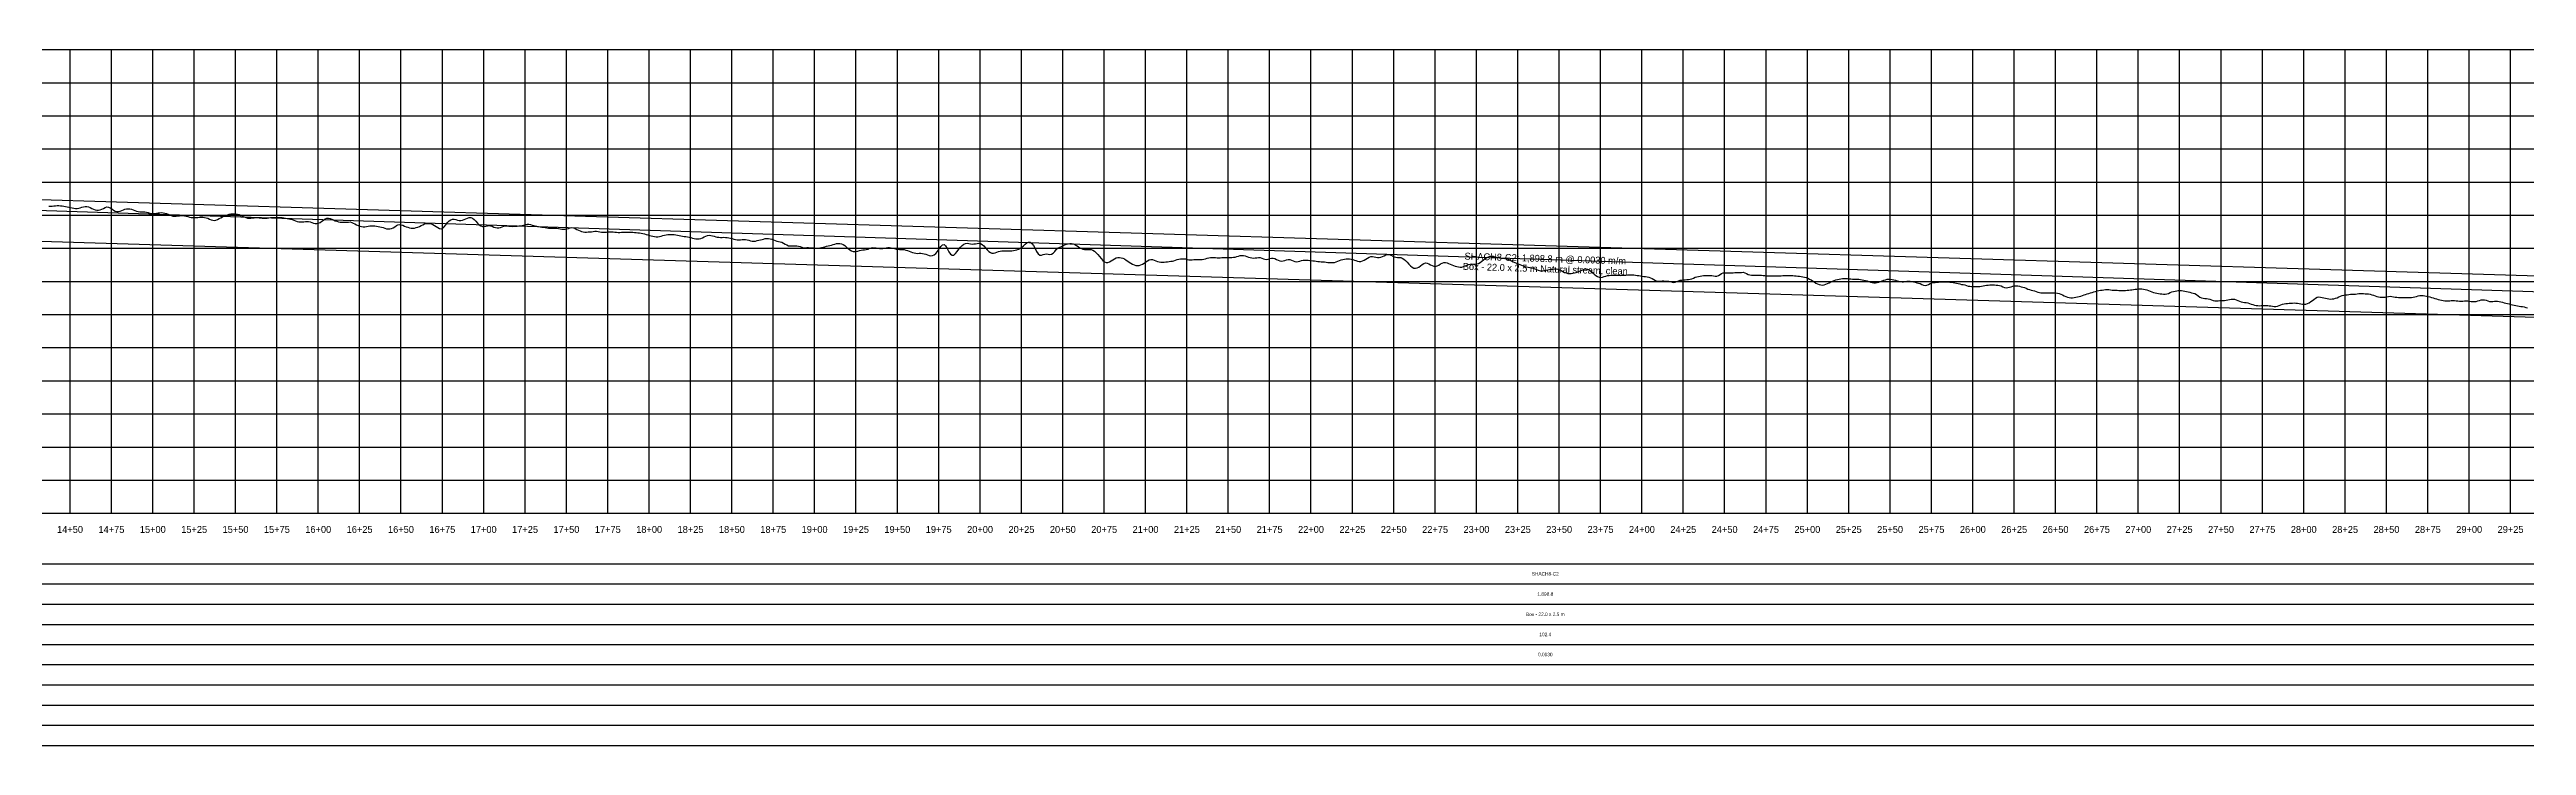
# Model space of a CAD drawing. Extents: x -64 to 5921, y -140 to 288.
# Drawn here: x 1438 to 2935, y -140 to 280 of the extents above; entities that cross this region are included whole.
import ezdxf
from ezdxf.enums import TextEntityAlignment as Align

# ---------------------------------------------------------------- set-up
doc = ezdxf.new("R2010")
doc.units = 0
for name, color, linetype in [('Annotation', 7, 'Continuous'), ('Annotation_Table', 254, 'Continuous'), ('Crown', 7, 'Continuous'), ('Grid', 254, 'Continuous'), ('Grid_Text', 7, 'Continuous'), ('Ground_Elevation', 3, 'Continuous'), ('Hydraulic_Grade', 5, 'Continuous'), ('Invert', 7, 'Continuous')]:
    doc.layers.add(name, color=color, linetype=linetype)

msp = doc.modelspace()

# ---------------------------------------------------------------- linework, layer by layer
at = {"layer": 'Annotation_Table', "color": 254}
for points in [[(-25, -30.5), (5899.9, -30.5)], [(-25, -42.7), (5899.9, -42.7)], [(-25, -54.9), (5899.9, -54.9)], [(-25, -67.1), (5899.9, -67.1)], [(-25, -79.2), (5899.9, -79.2)], [(-25, -91.4), (5899.9, -91.4)], [(-25, -103.6), (5899.9, -103.6)], [(-25, -115.8), (5899.9, -115.8)], [(-25, -128), (5899.9, -128)], [(-25, -140.2), (5899.9, -140.2)]]:
    msp.add_lwpolyline(points, dxfattribs=at)
at = {"layer": 'Crown', "color": 0}
msp.add_lwpolyline([(1392.2, 190.6), (3291, 132.7)], dxfattribs=at)
at = {"layer": 'Grid', "color": 254}
for points in [[(-25, 280), (5900, 280)], [(1450, 0), (1450, 280)], [(1475, 0), (1475, 280)], [(1500, 0), (1500, 280)], [(1525, 0), (1525, 280)], [(1550, 0), (1550, 280)], [(1575, 0), (1575, 280)], [(1600, 0), (1600, 280)], [(1625, 0), (1625, 280)], [(1650, 0), (1650, 280)], [(1675, 0), (1675, 280)], [(1700, 0), (1700, 280)], [(1725, 0), (1725, 280)], [(1750, 0), (1750, 280)], [(1775, 0), (1775, 280)], [(1800, 0), (1800, 280)], [(1825, 0), (1825, 280)], [(1850, 0), (1850, 280)], [(1875, 0), (1875, 280)], [(1900, 0), (1900, 280)], [(1925, 0), (1925, 280)], [(1950, 0), (1950, 280)], [(1975, 0), (1975, 280)], [(2000, 0), (2000, 280)], [(2025, 0), (2025, 280)], [(2050, 0), (2050, 280)], [(2075, 0), (2075, 280)], [(2100, 0), (2100, 280)], [(2125, 0), (2125, 280)], [(2150, 0), (2150, 280)], [(2175, 0), (2175, 280)], [(2200, 0), (2200, 280)], [(2225, 0), (2225, 280)], [(2250, 0), (2250, 280)], [(2275, 0), (2275, 280)], [(2300, 0), (2300, 280)], [(2325, 0), (2325, 280)], [(2350, 0), (2350, 280)], [(2375, 0), (2375, 280)], [(2400, 0), (2400, 280)], [(2425, 0), (2425, 280)], [(2450, 0), (2450, 280)], [(2475, 0), (2475, 280)], [(2500, 0), (2500, 280)], [(2525, 0), (2525, 280)], [(2550, 0), (2550, 280)], [(2575, 0), (2575, 280)], [(2600, 0), (2600, 280)], [(2625, 0), (2625, 280)], [(2650, 0), (2650, 280)], [(2675, 0), (2675, 280)], [(2700, 0), (2700, 280)], [(2725, 0), (2725, 280)], [(2750, 0), (2750, 280)], [(2775, 0), (2775, 280)], [(2800, 0), (2800, 280)], [(2825, 0), (2825, 280)], [(2850, 0), (2850, 280)], [(2875, 0), (2875, 280)], [(2900, 0), (2900, 280)], [(2925, 0), (2925, 280)], [(-25, 260), (5900, 260)], [(-25, 240), (5900, 240)], [(-25, 220), (5900, 220)], [(-25, 200), (5900, 200)], [(-25, 180), (5900, 180)], [(-25, 160), (5900, 160)], [(-25, 140), (5900, 140)], [(-25, 120), (5900, 120)], [(-25, 100), (5900, 100)], [(-25, 80), (5900, 80)], [(-25, 60), (5900, 60)], [(-25, 40), (5900, 40)], [(-25, 20), (5900, 20)], [(-25, 0), (5900, 0)]]:
    msp.add_lwpolyline(points, dxfattribs=at)
at = {"layer": 'Ground_Elevation', "color": 3}
msp.add_lwpolyline([(1437.2, 185.5), (1438.2, 185.4), (1439.2, 185.5), (1440.2, 185.6), (1441.2, 185.7), (1442.2, 185.9), (1443.2, 185.8), (1444.2, 185.7), (1445.2, 185.6), (1446.2, 185.4), (1447.2, 185.2), (1448.2, 185), (1449.2, 184.8), (1450.2, 184.6), (1451.2, 184.4), (1452.2, 184.2), (1453.2, 184.1), (1454.2, 184.1), (1455.2, 184.3), (1456.2, 184.5), (1457.2, 184.8), (1458.2, 185.1), (1459.2, 185.2), (1460.2, 185.2), (1461.2, 185), (1462.2, 184.6), (1463.2, 184.1), (1464.2, 183.6), (1465.2, 183.2), (1466.2, 183.1), (1467.2, 183.1), (1468.2, 183.2), (1469.2, 183.6), (1470.2, 184.1), (1471.2, 184.7), (1472.2, 185), (1473.2, 184.9), (1474.2, 184.5), (1475.2, 183.9), (1476.2, 183.1), (1477.2, 182.5), (1478.2, 182.2), (1479.2, 182.2), (1480.2, 182.4), (1481.2, 182.8), (1482.2, 183.3), (1483.2, 183.6), (1484.2, 183.8), (1485.2, 183.9), (1486.2, 183.8), (1487.2, 183.6), (1488.2, 183.2), (1489.2, 182.8), (1490.2, 182.5), (1491.2, 182.2), (1492.2, 182.1), (1493.2, 182.1), (1494.2, 182.1), (1495.2, 182), (1496.2, 181.8), (1497.2, 181.6), (1498.2, 181.3), (1499.2, 181.1), (1500.2, 181.1), (1501.2, 181.1), (1502.2, 181.3), (1503.2, 181.4), (1504.2, 181.5), (1505.2, 181.6), (1506.2, 181.5), (1507.2, 181.3), (1508.2, 181), (1509.2, 180.6), (1510.2, 180.2), (1511.2, 179.8), (1512.2, 179.5), (1513.2, 179.4), (1514.2, 179.4), (1515.2, 179.6), (1516.2, 179.7), (1517.2, 179.9), (1518.2, 179.9), (1519.2, 179.7), (1520.2, 179.4), (1521.2, 179.1), (1522.2, 178.8), (1523.2, 178.6), (1524.2, 178.6), (1525.2, 178.5), (1526.2, 178.6), (1527.2, 178.6), (1528.2, 178.7), (1529.2, 178.7), (1530.2, 178.7), (1531.2, 178.6), (1532.2, 178.4), (1533.2, 178.1), (1534.2, 177.6), (1535.2, 177.2), (1536.2, 176.9), (1537.2, 176.8), (1538.2, 177), (1539.2, 177.3), (1540.2, 177.9), (1541.2, 178.4), (1542.2, 179), (1543.2, 179.4), (1544.2, 179.9), (1545.2, 180.2), (1546.2, 180.6), (1547.2, 180.8), (1548.2, 180.8), (1549.2, 180.8), (1550.2, 180.9), (1551.2, 180.7), (1552.2, 180.4), (1553.2, 179.9), (1554.2, 179.3), (1555.2, 178.9), (1556.2, 178.5), (1557.2, 178.2), (1558.2, 178.1), (1559.2, 178.2), (1560.2, 178.3), (1561.2, 178.4), (1562.2, 178.5), (1563.2, 178.5), (1564.2, 178.4), (1565.2, 178.3), (1566.2, 178.2), (1567.2, 178.1), (1568.2, 178.2), (1569.2, 178.2), (1570.2, 178.4), (1571.2, 178.5), (1572.2, 178.5), (1573.2, 178.6), (1574.2, 178.6), (1575.2, 178.7), (1576.2, 178.6), (1577.2, 178.6), (1578.2, 178.5), (1579.2, 178.4), (1580.2, 178.2), (1581.2, 178), (1582.2, 177.8), (1583.2, 177.6), (1584.2, 177.3), (1585.2, 176.9), (1586.2, 176.5), (1587.2, 176.2), (1588.2, 176), (1589.2, 175.9), (1590.2, 175.9), (1591.2, 175.9), (1592.2, 176.1), (1593.2, 176.2), (1594.2, 176.1), (1595.2, 175.9), (1596.2, 175.5), (1597.2, 175.2), (1598.2, 174.9), (1599.2, 174.9), (1600.2, 175.2), (1601.2, 175.6), (1602.2, 176.3), (1603.2, 177), (1604.2, 177.7), (1605.2, 178.1), (1606.2, 178.2), (1607.2, 177.9), (1608.2, 177.5), (1609.2, 177.1), (1610.2, 176.6), (1611.2, 176.3), (1612.2, 175.9), (1613.2, 175.7), (1614.2, 175.7), (1615.2, 175.7), (1616.2, 175.7), (1617.2, 175.7), (1618.2, 175.8), (1619.2, 175.9), (1620.2, 175.6), (1621.2, 175.2), (1622.2, 174.7), (1623.2, 174.2), (1624.2, 173.7), (1625.2, 173.4), (1626.2, 173.1), (1627.2, 173), (1628.2, 173), (1629.2, 173.1), (1630.2, 173.3), (1631.2, 173.5), (1632.2, 173.6), (1633.2, 173.6), (1634.2, 173.5), (1635.2, 173.4), (1636.2, 173.2), (1637.2, 173), (1638.2, 172.8), (1639.2, 172.5), (1640.2, 172.1), (1641.2, 171.8), (1642.2, 171.7), (1643.2, 171.8), (1644.2, 172), (1645.2, 172.4), (1646.2, 173), (1647.2, 173.7), (1648.2, 174.2), (1649.2, 174.4), (1650.2, 174.2), (1651.2, 173.9), (1652.2, 173.4), (1653.2, 173), (1654.2, 172.7), (1655.2, 172.4), (1656.2, 172.2), (1657.2, 172.2), (1658.2, 172.2), (1659.2, 172.5), (1660.2, 172.8), (1661.2, 173.2), (1662.2, 173.7), (1663.2, 174.2), (1664.2, 174.7), (1665.2, 174.9), (1666.2, 175), (1667.2, 175), (1668.2, 174.8), (1669.2, 174.4), (1670.2, 173.8), (1671.2, 173.2), (1672.2, 172.6), (1673.2, 172), (1674.2, 171.8), (1675.2, 172.1), (1676.2, 173), (1677.2, 174.2), (1678.2, 175.5), (1679.2, 176.5), (1680.2, 177.2), (1681.2, 177.6), (1682.2, 177.5), (1683.2, 177.3), (1684.2, 177), (1685.2, 176.7), (1686.2, 176.7), (1687.2, 176.9), (1688.2, 177.3), (1689.2, 177.8), (1690.2, 178.2), (1691.2, 178.6), (1692.2, 178.6), (1693.2, 178.2), (1694.2, 177.4), (1695.2, 176.4), (1696.2, 175.2), (1697.2, 174.2), (1698.2, 173.5), (1699.2, 173.2), (1700.2, 173.1), (1701.2, 173.3), (1702.2, 173.5), (1703.2, 173.7), (1704.2, 173.6), (1705.2, 173.3), (1706.2, 172.8), (1707.2, 172.5), (1708.2, 172.3), (1709.2, 172.3), (1710.2, 172.5), (1711.2, 172.9), (1712.2, 173.4), (1713.2, 173.6), (1714.2, 173.5), (1715.2, 173.4), (1716.2, 173.3), (1717.2, 173.2), (1718.2, 173.3), (1719.2, 173.4), (1720.2, 173.4), (1721.2, 173.5), (1722.2, 173.5), (1723.2, 173.7), (1724.2, 174), (1725.2, 174.3), (1726.2, 174.5), (1727.2, 174.5), (1728.2, 174.3), (1729.2, 174), (1730.2, 173.8), (1731.2, 173.5), (1732.2, 173.3), (1733.2, 173.2), (1734.2, 173), (1735.2, 172.8), (1736.2, 172.7), (1737.2, 172.5), (1738.2, 172.3), (1739.2, 172.2), (1740.2, 172.1), (1741.2, 172.2), (1742.2, 172.2), (1743.2, 172.2), (1744.2, 172.1), (1745.2, 171.9), (1746.2, 171.7), (1747.2, 171.6), (1748.2, 171.5), (1749.2, 171.6), (1750.2, 171.8), (1751.2, 172), (1752.2, 172.3), (1753.2, 172.5), (1754.2, 172.4), (1755.2, 172), (1756.2, 171.4), (1757.2, 170.9), (1758.2, 170.5), (1759.2, 170.2), (1760.2, 170), (1761.2, 169.8), (1762.2, 169.8), (1763.2, 169.9), (1764.2, 169.9), (1765.2, 170), (1766.2, 170.2), (1767.2, 170.3), (1768.2, 170.3), (1769.2, 170.2), (1770.2, 170), (1771.2, 169.8), (1772.2, 169.7), (1773.2, 169.8), (1774.2, 169.8), (1775.2, 169.9), (1776.2, 169.9), (1777.2, 169.9), (1778.2, 169.9), (1779.2, 169.8), (1780.2, 169.7), (1781.2, 169.6), (1782.2, 169.6), (1783.2, 169.7), (1784.2, 169.7), (1785.2, 169.8), (1786.2, 169.8), (1787.2, 169.8), (1788.2, 169.7), (1789.2, 169.7), (1790.2, 169.7), (1791.2, 169.6), (1792.2, 169.5), (1793.2, 169.4), (1794.2, 169.3), (1795.2, 169.1), (1796.2, 168.9), (1797.2, 168.7), (1798.2, 168.4), (1799.2, 168.1), (1800.2, 167.8), (1801.2, 167.6), (1802.2, 167.3), (1803.2, 167.1), (1804.2, 167), (1805.2, 167), (1806.2, 167.2), (1807.2, 167.4), (1808.2, 167.7), (1809.2, 167.9), (1810.2, 168.1), (1811.2, 168.3), (1812.2, 168.4), (1813.2, 168.4), (1814.2, 168.3), (1815.2, 168.3), (1816.2, 168.2), (1817.2, 168), (1818.2, 167.7), (1819.2, 167.5), (1820.2, 167.3), (1821.2, 167.2), (1822.2, 167.1), (1823.2, 166.9), (1824.2, 166.7), (1825.2, 166.5), (1826.2, 166.2), (1827.2, 166), (1828.2, 165.8), (1829.2, 165.7), (1830.2, 165.7), (1831.2, 166), (1832.2, 166.4), (1833.2, 166.9), (1834.2, 167.4), (1835.2, 167.8), (1836.2, 167.9), (1837.2, 167.8), (1838.2, 167.6), (1839.2, 167.3), (1840.2, 167), (1841.2, 166.8), (1842.2, 166.7), (1843.2, 166.6), (1844.2, 166.6), (1845.2, 166.7), (1846.2, 166.6), (1847.2, 166.5), (1848.2, 166.3), (1849.2, 166.1), (1850.2, 165.9), (1851.2, 165.6), (1852.2, 165.3), (1853.2, 165.2), (1854.2, 165.1), (1855.2, 165.2), (1856.2, 165.3), (1857.2, 165.3), (1858.2, 165.3), (1859.2, 165.2), (1860.2, 164.9), (1861.2, 164.6), (1862.2, 164.4), (1863.2, 164.3), (1864.2, 164.4), (1865.2, 164.7), (1866.2, 164.9), (1867.2, 165.1), (1868.2, 165.4), (1869.2, 165.6), (1870.2, 165.9), (1871.2, 166), (1872.2, 166), (1873.2, 165.8), (1874.2, 165.5), (1875.2, 165.1), (1876.2, 164.8), (1877.2, 164.4), (1878.2, 164.1), (1879.2, 163.9), (1880.2, 163.6), (1881.2, 163.1), (1882.2, 162.5), (1883.2, 162), (1884.2, 161.5), (1885.2, 161.4), (1886.2, 161.4), (1887.2, 161.4), (1888.2, 161.5), (1889.2, 161.5), (1890.2, 161.3), (1891.2, 161), (1892.2, 160.6), (1893.2, 160.3), (1894.2, 160.3), (1895.2, 160.4), (1896.2, 160.4), (1897.2, 160.3), (1898.2, 160.3), (1899.2, 160.3), (1900.2, 160.2), (1901.2, 160.1), (1902.2, 160.1), (1903.2, 160.2), (1904.2, 160.4), (1905.2, 160.7), (1906.2, 160.9), (1907.2, 161.2), (1908.2, 161.4), (1909.2, 161.6), (1910.2, 161.9), (1911.2, 162.2), (1912.2, 162.5), (1913.2, 162.8), (1914.2, 162.9), (1915.2, 162.9), (1916.2, 162.7), (1917.2, 162.2), (1918.2, 161.6), (1919.2, 160.7), (1920.2, 159.8), (1921.2, 159), (1922.2, 158.4), (1923.2, 158.1), (1924.2, 158), (1925.2, 158.1), (1926.2, 158.3), (1927.2, 158.6), (1928.2, 158.9), (1929.2, 159.1), (1930.2, 159.1), (1931.2, 159.2), (1932.2, 159.5), (1933.2, 160), (1934.2, 160.3), (1935.2, 160.4), (1936.2, 160.2), (1937.2, 160.2), (1938.2, 160.1), (1939.2, 159.9), (1940.2, 159.8), (1941.2, 159.8), (1942.2, 160), (1943.2, 160.3), (1944.2, 160.4), (1945.2, 160.4), (1946.2, 160.2), (1947.2, 160), (1948.2, 159.8), (1949.2, 159.5), (1950.2, 159.4), (1951.2, 159.3), (1952.2, 159.3), (1953.2, 159.3), (1954.2, 159.2), (1955.2, 158.9), (1956.2, 158.6), (1957.2, 158.3), (1958.2, 157.9), (1959.2, 157.5), (1960.2, 157.2), (1961.2, 157), (1962.2, 156.9), (1963.2, 157), (1964.2, 157), (1965.2, 156.9), (1966.2, 156.7), (1967.2, 156.4), (1968.2, 156), (1969.2, 155.6), (1970.2, 155.5), (1971.2, 155.6), (1972.2, 156.1), (1973.2, 156.9), (1974.2, 158.1), (1975.2, 159.6), (1976.2, 161.1), (1977.2, 162.1), (1978.2, 162.2), (1979.2, 161.4), (1980.2, 159.8), (1981.2, 157.9), (1982.2, 156.5), (1983.2, 155.8), (1984.2, 155.9), (1985.2, 156.8), (1986.2, 158), (1987.2, 159.4), (1988.2, 160.7), (1989.2, 161.7), (1990.2, 162.4), (1991.2, 162.8), (1992.2, 163), (1993.2, 162.8), (1994.2, 162.6), (1995.2, 162.5), (1996.2, 162.6), (1997.2, 162.7), (1998.2, 162.9), (1999.2, 163), (2000.2, 162.8), (2001.2, 162.3), (2002.2, 161.4), (2003.2, 160.3), (2004.2, 159.1), (2005.2, 158.1), (2006.2, 157.4), (2007.2, 157.1), (2008.2, 157), (2009.2, 157.2), (2010.2, 157.6), (2011.2, 158), (2012.2, 158.3), (2013.2, 158.4), (2014.2, 158.5), (2015.2, 158.5), (2016.2, 158.5), (2017.2, 158.4), (2018.2, 158.4), (2019.2, 158.4), (2020.2, 158.7), (2021.2, 158.9), (2022.2, 159.1), (2023.2, 159.4), (2024.2, 160), (2025.2, 160.7), (2026.2, 161.4), (2027.2, 162.4), (2028.2, 163.2), (2029.2, 163.7), (2030.2, 163.6), (2031.2, 162.9), (2032.2, 161.6), (2033.2, 159.9), (2034.2, 158.1), (2035.2, 156.6), (2036.2, 155.8), (2037.2, 155.8), (2038.2, 156.2), (2039.2, 156.5), (2040.2, 156.6), (2041.2, 156.5), (2042.2, 156.3), (2043.2, 156.4), (2044.2, 157), (2045.2, 158.1), (2046.2, 159.4), (2047.2, 160.2), (2048.2, 160.7), (2049.2, 161.1), (2050.2, 161.6), (2051.2, 162), (2052.2, 162.4), (2053.2, 162.6), (2054.2, 162.8), (2055.2, 162.8), (2056.2, 162.6), (2057.2, 162.2), (2058.2, 161.6), (2059.2, 161), (2060.2, 160.3), (2061.2, 159.8), (2062.2, 159.4), (2063.2, 159.2), (2064.2, 159.2), (2065.2, 159.2), (2066.2, 159.3), (2067.2, 159.2), (2068.2, 158.8), (2069.2, 158.2), (2070.2, 157.3), (2071.2, 156.2), (2072.2, 155.1), (2073.2, 153.8), (2074.2, 152.7), (2075.2, 151.9), (2076.2, 151.5), (2077.2, 151.5), (2078.2, 151.9), (2079.2, 152.4), (2080.2, 153.1), (2081.2, 153.7), (2082.2, 154.2), (2083.2, 154.5), (2084.2, 154.5), (2085.2, 154.3), (2086.2, 154), (2087.2, 153.6), (2088.2, 152.9), (2089.2, 152.2), (2090.2, 151.6), (2091.2, 151), (2092.2, 150.5), (2093.2, 150.1), (2094.2, 149.7), (2095.2, 149.6), (2096.2, 149.7), (2097.2, 150), (2098.2, 150.5), (2099.2, 151.1), (2100.2, 151.8), (2101.2, 152.5), (2102.2, 153.1), (2103.2, 153.3), (2104.2, 153.2), (2105.2, 152.8), (2106.2, 152.4), (2107.2, 152), (2108.2, 151.8), (2109.2, 151.6), (2110.2, 151.6), (2111.2, 151.6), (2112.2, 151.8), (2113.2, 151.9), (2114.2, 152.1), (2115.2, 152.2), (2116.2, 152.2), (2117.2, 152.4), (2118.2, 152.8), (2119.2, 153.2), (2120.2, 153.5), (2121.2, 153.6), (2122.2, 153.7), (2123.2, 153.7), (2124.2, 153.6), (2125.2, 153.3), (2126.2, 153.1), (2127.2, 153.1), (2128.2, 153.1), (2129.2, 153.2), (2130.2, 153.2), (2131.2, 153.3), (2132.2, 153.3), (2133.2, 153.3), (2134.2, 153.2), (2135.2, 153.4), (2136.2, 153.7), (2137.2, 154), (2138.2, 154.3), (2139.2, 154.4), (2140.2, 154.5), (2141.2, 154.4), (2142.2, 154.4), (2143.2, 154.3), (2144.2, 154.3), (2145.2, 154.3), (2146.2, 154.4), (2147.2, 154.4), (2148.2, 154.4), (2149.2, 154.4), (2150.2, 154.4), (2151.2, 154.4), (2152.2, 154.5), (2153.2, 154.6), (2154.2, 154.7), (2155.2, 155), (2156.2, 155.3), (2157.2, 155.6), (2158.2, 155.7), (2159.2, 155.6), (2160.2, 155.4), (2161.2, 155), (2162.2, 154.7), (2163.2, 154.4), (2164.2, 154.2), (2165.2, 154.1), (2166.2, 154.2), (2167.2, 154.3), (2168.2, 154.4), (2169.2, 154.4), (2170.2, 154.1), (2171.2, 153.7), (2172.2, 153.4), (2173.2, 153.3), (2174.2, 153.5), (2175.2, 153.8), (2176.2, 154), (2177.2, 154.1), (2178.2, 153.8), (2179.2, 153.3), (2180.2, 152.8), (2181.2, 152.4), (2182.2, 152.3), (2183.2, 152.4), (2184.2, 152.7), (2185.2, 153.1), (2186.2, 153.3), (2187.2, 153.2), (2188.2, 152.8), (2189.2, 152.4), (2190.2, 152), (2191.2, 151.9), (2192.2, 152.1), (2193.2, 152.3), (2194.2, 152.6), (2195.2, 152.8), (2196.2, 152.9), (2197.2, 152.9), (2198.2, 152.8), (2199.2, 152.7), (2200.2, 152.6), (2201.2, 152.5), (2202.2, 152.4), (2203.2, 152.3), (2204.2, 152.1), (2205.2, 152), (2206.2, 151.9), (2207.2, 151.8), (2208.2, 151.8), (2209.2, 151.7), (2210.2, 151.5), (2211.2, 151.4), (2212.2, 151.4), (2213.2, 151.4), (2214.2, 151.5), (2215.2, 151.8), (2216.2, 152.2), (2217.2, 152.7), (2218.2, 153.1), (2219.2, 153.3), (2220.2, 153.4), (2221.2, 153.6), (2222.2, 153.6), (2223.2, 153.6), (2224.2, 153.4), (2225.2, 153.2), (2226.2, 152.9), (2227.2, 152.7), (2228.2, 152.3), (2229.2, 152.1), (2230.2, 152.1), (2231.2, 152.4), (2232.2, 152.9), (2233.2, 153.5), (2234.2, 154.1), (2235.2, 154.7), (2236.2, 155), (2237.2, 155.1), (2238.2, 154.9), (2239.2, 154.7), (2240.2, 154.5), (2241.2, 154.4), (2242.2, 154.6), (2243.2, 155), (2244.2, 155.5), (2245.2, 156), (2246.2, 156.2), (2247.2, 156.2), (2248.2, 155.9), (2249.2, 155.4), (2250.2, 154.9), (2251.2, 154.6), (2252.2, 154.4), (2253.2, 154.4), (2254.2, 154.4), (2255.2, 154.1), (2256.2, 153.5), (2257.2, 152.6), (2258.2, 151.6), (2259.2, 150.5), (2260.2, 149.5), (2261.2, 148.6), (2262.2, 148), (2263.2, 147.9), (2264.2, 148.1), (2265.2, 148.7), (2266.2, 149.4), (2267.2, 150.2), (2268.2, 150.8), (2269.2, 151.2), (2270.2, 151.1), (2271.2, 150.7), (2272.2, 150.1), (2273.2, 149.6), (2274.2, 149.2), (2275.2, 149.1), (2276.2, 149.4), (2277.2, 149.9), (2278.2, 150.6), (2279.2, 151.1), (2280.2, 151.4), (2281.2, 151.4), (2282.2, 151.2), (2283.2, 150.9), (2284.2, 150.5), (2285.2, 150.1), (2286.2, 149.7), (2287.2, 149.3), (2288.2, 149), (2289.2, 148.8), (2290.2, 148.6), (2291.2, 148.7), (2292.2, 149), (2293.2, 149.5), (2294.2, 149.9), (2295.2, 150.3), (2296.2, 150.5), (2297.2, 150.6), (2298.2, 150.5), (2299.2, 150.5), (2300.2, 150.6), (2301.2, 150.9), (2302.2, 151.5), (2303.2, 152.2), (2304.2, 153.1), (2305.2, 153.8), (2306.2, 154.5), (2307.2, 154.9), (2308.2, 155.2), (2309.2, 155.3), (2310.2, 155.2), (2311.2, 154.9), (2312.2, 154.7), (2313.2, 154.4), (2314.2, 154.2), (2315.2, 154), (2316.2, 154), (2317.2, 153.9), (2318.2, 153.7), (2319.2, 153.4), (2320.2, 153), (2321.2, 152.4), (2322.2, 151.9), (2323.2, 151.4), (2324.2, 151), (2325.2, 150.6), (2326.2, 150.2), (2327.2, 149.8), (2328.2, 149.4), (2329.2, 149.1), (2330.2, 148.9), (2331.2, 148.7), (2332.2, 148.5), (2333.2, 148.3), (2334.2, 148), (2335.2, 147.6), (2336.2, 147.2), (2337.2, 146.8), (2338.2, 146.5), (2339.2, 146.3), (2340.2, 146.3), (2341.2, 146.5), (2342.2, 146.7), (2343.2, 147), (2344.2, 147.2), (2345.2, 147.3), (2346.2, 147.4), (2347.2, 147.6), (2348.2, 147.6), (2349.2, 147.4), (2350.2, 147), (2351.2, 146.5), (2352.2, 146), (2353.2, 145.4), (2354.2, 145.1), (2355.2, 144.8), (2356.2, 144.8), (2357.2, 144.8), (2358.2, 144.9), (2359.2, 145.1), (2360.2, 145.3), (2361.2, 145.7), (2362.2, 146.1), (2363.2, 146.6), (2364.2, 147), (2365.2, 147.3), (2366.2, 147.5), (2367.2, 147.4), (2368.2, 147), (2369.2, 146.2), (2370.2, 145.3), (2371.2, 144.4), (2372.2, 143.5), (2373.2, 142.9), (2374.2, 142.6), (2375.2, 142.4), (2376.2, 142.6), (2377.2, 142.9), (2378.2, 143.2), (2379.2, 143.5), (2380.2, 143.6), (2381.2, 143.7), (2382.2, 143.8), (2383.2, 143.8), (2384.2, 143.8), (2385.2, 143.8), (2386.2, 143.7), (2387.2, 143.6), (2388.2, 143.7), (2389.2, 143.8), (2390.2, 143.8), (2391.2, 143.9), (2392.2, 144), (2393.2, 144), (2394.2, 144), (2395.2, 143.9), (2396.2, 143.8), (2397.2, 143.6), (2398.2, 143.5), (2399.2, 143.4), (2400.2, 143.2), (2401.2, 143), (2402.2, 142.9), (2403.2, 142.7), (2404.2, 142.5), (2405.2, 142.2), (2406.2, 141.8), (2407.2, 141.2), (2408.2, 140.5), (2409.2, 140.2), (2410.2, 140.1), (2411.2, 140.2), (2412.2, 140.3), (2413.2, 140.3), (2414.2, 140.2), (2415.2, 140.1), (2416.2, 140.1), (2417.2, 139.9), (2418.2, 139.5), (2419.2, 139.3), (2420.2, 139.5), (2421.2, 139.9), (2422.2, 140.4), (2423.2, 140.7), (2424.2, 140.8), (2425.2, 140.9), (2426.2, 141), (2427.2, 141.1), (2428.2, 141.2), (2429.2, 141.3), (2430.2, 141.6), (2431.2, 142), (2432.2, 142.6), (2433.2, 142.8), (2434.2, 143), (2435.2, 143.2), (2436.2, 143.3), (2437.2, 143.5), (2438.2, 143.6), (2439.2, 143.6), (2440.2, 143.6), (2441.2, 143.5), (2442.2, 143.5), (2443.2, 143.4), (2444.2, 143.2), (2445.2, 143.2), (2446.2, 143.5), (2447.2, 144.1), (2448.2, 144.7), (2449.2, 145.1), (2450.2, 145.2), (2451.2, 145.2), (2452.2, 145.2), (2453.2, 145.2), (2454.2, 145.2), (2455.2, 145.2), (2456.2, 145.3), (2457.2, 145.3), (2458.2, 145.3), (2459.2, 145.4), (2460.2, 145.4), (2461.2, 145.5), (2462.2, 145.2), (2463.2, 144.7), (2464.2, 144.2), (2465.2, 143.9), (2466.2, 143.8), (2467.2, 143.7), (2468.2, 143.7), (2469.2, 143.7), (2470.2, 143.7), (2471.2, 143.7), (2472.2, 143.7), (2473.2, 143.6), (2474.2, 143.5), (2475.2, 143.4), (2476.2, 143.3), (2477.2, 143.3), (2478.2, 143.3), (2479.2, 143.4), (2480.2, 143.4), (2481.2, 143.4), (2482.2, 143.4), (2483.2, 143.4), (2484.2, 143.4), (2485.2, 143.5), (2486.2, 143.5), (2487.2, 143.6), (2488.2, 143.6), (2489.2, 143.6), (2490.2, 143.5), (2491.2, 143.5), (2492.2, 143.4), (2493.2, 143.3), (2494.2, 143.2), (2495.2, 143.1), (2496.2, 143), (2497.2, 142.8), (2498.2, 142.6), (2499.2, 142.3), (2500.2, 141.9), (2501.2, 141.4), (2502.2, 140.9), (2503.2, 140.3), (2504.2, 139.7), (2505.2, 139), (2506.2, 138.5), (2507.2, 138.1), (2508.2, 137.9), (2509.2, 137.8), (2510.2, 138), (2511.2, 138.3), (2512.2, 138.7), (2513.2, 139.2), (2514.2, 139.7), (2515.2, 140.1), (2516.2, 140.5), (2517.2, 140.9), (2518.2, 141.2), (2519.2, 141.4), (2520.2, 141.6), (2521.2, 141.8), (2522.2, 141.8), (2523.2, 141.8), (2524.2, 141.7), (2525.2, 141.6), (2526.2, 141.5), (2527.2, 141.4), (2528.2, 141.3), (2529.2, 141.3), (2530.2, 141.3), (2531.2, 141.3), (2532.2, 141.2), (2533.2, 141), (2534.2, 140.8), (2535.2, 140.6), (2536.2, 140.3), (2537.2, 139.9), (2538.2, 139.6), (2539.2, 139.4), (2540.2, 139.2), (2541.2, 139.1), (2542.2, 139.3), (2543.2, 139.6), (2544.2, 140), (2545.2, 140.3), (2546.2, 140.7), (2547.2, 141), (2548.2, 141.3), (2549.2, 141.4), (2550.2, 141.3), (2551.2, 141.1), (2552.2, 140.9), (2553.2, 140.7), (2554.2, 140.4), (2555.2, 140.2), (2556.2, 139.9), (2557.2, 139.7), (2558.2, 139.8), (2559.2, 140), (2560.2, 140.1), (2561.2, 140.2), (2562.2, 140.1), (2563.2, 140), (2564.2, 139.8), (2565.2, 139.5), (2566.2, 139.2), (2567.2, 138.9), (2568.2, 138.7), (2569.2, 138.2), (2570.2, 137.7), (2571.2, 137.5), (2572.2, 137.7), (2573.2, 138.1), (2574.2, 138.7), (2575.2, 139.1), (2576.2, 139.3), (2577.2, 139.4), (2578.2, 139.5), (2579.2, 139.6), (2580.2, 139.7), (2581.2, 139.7), (2582.2, 139.8), (2583.2, 139.8), (2584.2, 139.7), (2585.2, 139.7), (2586.2, 139.6), (2587.2, 139.5), (2588.2, 139.3), (2589.2, 139.1), (2590.2, 138.9), (2591.2, 138.7), (2592.2, 138.5), (2593.2, 138.2), (2594.2, 138.1), (2595.2, 137.9), (2596.2, 137.6), (2597.2, 137.2), (2598.2, 137.1), (2599.2, 137), (2600.2, 136.9), (2601.2, 136.9), (2602.2, 136.9), (2603.2, 136.9), (2604.2, 137), (2605.2, 137.2), (2606.2, 137.4), (2607.2, 137.6), (2608.2, 137.7), (2609.2, 137.8), (2610.2, 137.9), (2611.2, 137.9), (2612.2, 137.9), (2613.2, 137.9), (2614.2, 137.8), (2615.2, 137.7), (2616.2, 137.5), (2617.2, 137.3), (2618.2, 136.8), (2619.2, 136.4), (2620.2, 136.2), (2621.2, 136.3), (2622.2, 136.5), (2623.2, 136.8), (2624.2, 137.1), (2625.2, 137.3), (2626.2, 137.4), (2627.2, 137.3), (2628.2, 137.1), (2629.2, 136.8), (2630.2, 136.6), (2631.2, 136.3), (2632.2, 135.9), (2633.2, 135.4), (2634.2, 135.1), (2635.2, 134.8), (2636.2, 134.5), (2637.2, 134.3), (2638.2, 134), (2639.2, 133.6), (2640.2, 133.3), (2641.2, 133.2), (2642.2, 133.1), (2643.2, 133.2), (2644.2, 133.2), (2645.2, 133.2), (2646.2, 133.2), (2647.2, 133.1), (2648.2, 133.1), (2649.2, 133.2), (2650.2, 133.2), (2651.2, 133), (2652.2, 132.7), (2653.2, 132.3), (2654.2, 131.8), (2655.2, 131.3), (2656.2, 130.8), (2657.2, 130.5), (2658.2, 130.2), (2659.2, 130), (2660.2, 130.1), (2661.2, 130.3), (2662.2, 130.5), (2663.2, 130.7), (2664.2, 130.9), (2665.2, 131.1), (2666.2, 131.5), (2667.2, 131.8), (2668.2, 132.1), (2669.2, 132.4), (2670.2, 132.8), (2671.2, 133.1), (2672.2, 133.4), (2673.2, 133.7), (2674.2, 134), (2675.2, 134.3), (2676.2, 134.5), (2677.2, 134.7), (2678.2, 134.8), (2679.2, 134.9), (2680.2, 135.1), (2681.2, 135.1), (2682.2, 135.1), (2683.2, 134.9), (2684.2, 134.8), (2685.2, 134.8), (2686.2, 134.7), (2687.2, 134.7), (2688.2, 134.6), (2689.2, 134.6), (2690.2, 134.6), (2691.2, 134.6), (2692.2, 134.6), (2693.2, 134.7), (2694.2, 134.8), (2695.2, 134.9), (2696.2, 135), (2697.2, 135.1), (2698.2, 135.3), (2699.2, 135.4), (2700.2, 135.6), (2701.2, 135.6), (2702.2, 135.6), (2703.2, 135.4), (2704.2, 135.2), (2705.2, 134.9), (2706.2, 134.5), (2707.2, 134.1), (2708.2, 133.7), (2709.2, 133.4), (2710.2, 133.2), (2711.2, 133), (2712.2, 132.8), (2713.2, 132.5), (2714.2, 132.4), (2715.2, 132.3), (2716.2, 132.3), (2717.2, 132.4), (2718.2, 132.8), (2719.2, 133.4), (2720.2, 133.8), (2721.2, 134), (2722.2, 134.2), (2723.2, 134.3), (2724.2, 134.5), (2725.2, 134.5), (2726.2, 134.5), (2727.2, 134.4), (2728.2, 134.2), (2729.2, 134), (2730.2, 133.8), (2731.2, 133.5), (2732.2, 133.2), (2733.2, 132.9), (2734.2, 132.6), (2735.2, 132.1), (2736.2, 131.2), (2737.2, 130.5), (2738.2, 130.1), (2739.2, 129.8), (2740.2, 129.7), (2741.2, 129.6), (2742.2, 129.5), (2743.2, 129.2), (2744.2, 128.8), (2745.2, 128.5), (2746.2, 128.3), (2747.2, 128.2), (2748.2, 128.3), (2749.2, 128.4), (2750.2, 128.4), (2751.2, 128.5), (2752.2, 128.5), (2753.2, 128.7), (2754.2, 128.9), (2755.2, 129.1), (2756.2, 129.3), (2757.2, 129.3), (2758.2, 129.2), (2759.2, 128.9), (2760.2, 128.4), (2761.2, 128), (2762.2, 127.6), (2763.2, 127.4), (2764.2, 127.3), (2765.2, 127.2), (2766.2, 127), (2767.2, 126.6), (2768.2, 126.3), (2769.2, 126), (2770.2, 125.7), (2771.2, 125.5), (2772.2, 125.4), (2773.2, 125.3), (2774.2, 125.4), (2775.2, 125.4), (2776.2, 125.5), (2777.2, 125.5), (2778.2, 125.4), (2779.2, 125.3), (2780.2, 125.2), (2781.2, 125), (2782.2, 124.9), (2783.2, 124.9), (2784.2, 125.1), (2785.2, 125.5), (2786.2, 125.9), (2787.2, 126.2), (2788.2, 126.5), (2789.2, 126.6), (2790.2, 126.7), (2791.2, 126.8), (2792.2, 126.9), (2793.2, 126.9), (2794.2, 127), (2795.2, 126.9), (2796.2, 126.9), (2797.2, 126.7), (2798.2, 126.4), (2799.2, 126.2), (2800.2, 126.2), (2801.2, 126.3), (2802.2, 126.6), (2803.2, 127.1), (2804.2, 127.8), (2805.2, 128.5), (2806.2, 129.1), (2807.2, 129.8), (2808.2, 130.4), (2809.2, 130.6), (2810.2, 130.5), (2811.2, 130.3), (2812.2, 130.1), (2813.2, 129.8), (2814.2, 129.6), (2815.2, 129.4), (2816.2, 129.3), (2817.2, 129.4), (2818.2, 129.5), (2819.2, 129.8), (2820.2, 130.1), (2821.2, 130.6), (2822.2, 131), (2823.2, 131.4), (2824.2, 131.6), (2825.2, 131.8), (2826.2, 131.9), (2827.2, 132.1), (2828.2, 132.3), (2829.2, 132.3), (2830.2, 132.3), (2831.2, 132.3), (2832.2, 132.4), (2833.2, 132.6), (2834.2, 132.8), (2835.2, 132.7), (2836.2, 132.6), (2837.2, 132.5), (2838.2, 132.4), (2839.2, 132.4), (2840.2, 132.2), (2841.2, 131.9), (2842.2, 131.6), (2843.2, 131.2), (2844.2, 130.8), (2845.2, 130.6), (2846.2, 130.5), (2847.2, 130.4), (2848.2, 130.4), (2849.2, 130.5), (2850.2, 130.7), (2851.2, 130.9), (2852.2, 131), (2853.2, 130.9), (2854.2, 130.7), (2855.2, 130.5), (2856.2, 130.4), (2857.2, 130.3), (2858.2, 130.3), (2859.2, 130.2), (2860.2, 130.2), (2861.2, 130.3), (2862.2, 130.3), (2863.2, 130.3), (2864.2, 130.3), (2865.2, 130.3), (2866.2, 130.4), (2867.2, 130.6), (2868.2, 130.8), (2869.2, 131.2), (2870.2, 131.5), (2871.2, 131.5), (2872.2, 131.4), (2873.2, 131.2), (2874.2, 131.1), (2875.2, 130.9), (2876.2, 130.6), (2877.2, 130.3), (2878.2, 130), (2879.2, 129.7), (2880.2, 129.4), (2881.2, 129.1), (2882.2, 128.9), (2883.2, 128.7), (2884.2, 128.5), (2885.2, 128.3), (2886.2, 128.3), (2887.2, 128.3), (2888.2, 128.3), (2889.2, 128.4), (2890.2, 128.4), (2891.2, 128.4), (2892.2, 128.3), (2893.2, 128.2), (2894.2, 128.1), (2895.2, 128.1), (2896.2, 128.1), (2897.2, 128.2), (2898.2, 128.2), (2899.2, 128.2), (2900.2, 128.1), (2901.2, 127.9), (2902.2, 127.8), (2903.2, 127.8), (2904.2, 127.9), (2905.2, 128.2), (2906.2, 128.5), (2907.2, 128.8), (2908.2, 128.9), (2909.2, 128.9), (2910.2, 128.6), (2911.2, 128.2), (2912.2, 127.9), (2913.2, 127.8), (2914.2, 127.9), (2915.2, 128.1), (2916.2, 128.1), (2917.2, 128.1), (2918.2, 127.9), (2919.2, 127.7), (2920.2, 127.4), (2921.2, 127.1), (2922.2, 126.9), (2923.2, 126.6), (2924.2, 126.4), (2925.2, 126.1), (2926.2, 125.9), (2927.2, 125.7), (2928.2, 125.5), (2929.2, 125.3), (2930.2, 125.1), (2931.2, 124.9), (2932.2, 124.8), (2933.2, 124.6), (2934.2, 124.3), (2935.2, 124.1)], dxfattribs=at)
at = {"layer": 'Hydraulic_Grade', "color": 5}
msp.add_lwpolyline([(1392.2, 184.2), (3291, 122.5)], dxfattribs=at)
at = {"layer": 'Invert', "color": 0}
msp.add_lwpolyline([(1392.2, 165.6), (3291, 107.7)], dxfattribs=at)

# ---------------------------------------------------------------- texts
at = {"layer": 'Annotation', "color": 0}
for s, p in [('Box - 22.0 x 2.5 m Natural stream, clean', (2341.6, 147.6)), ('SHACH8-C2: 1,898.8 m @ 0.0030 m/m', (2341.6, 153.8))]:
    msp.add_text(s, height=4.167, rotation=358.2543, dxfattribs=at).set_placement(p, align=Align.MIDDLE_CENTER)
at = {"layer": 'Annotation_Table', "color": 0}
for s, height, p in [('SHACH8-C2', 2.08, (2341.6, -36.6)), ('1,898.8', 2.08, (2341.6, -48.8)), ('Box - 22.0 x 2.5 m', 2.083, (2341.6, -61)), ('102.4', 2.08, (2341.6, -73.2)), ('0.0030', 2.08, (2341.6, -85.3))]:
    msp.add_text(s, height=height, dxfattribs=at).set_placement(p, align=Align.MIDDLE_CENTER)
at = {"layer": 'Grid_Text', "color": 0}
for s, p in [('14+50', (1450, -7.7)), ('14+75', (1475, -7.7)), ('15+00', (1500, -7.7)), ('15+25', (1525, -7.7)), ('15+50', (1550, -7.7)), ('15+75', (1575, -7.7)), ('16+00', (1600, -7.7)), ('16+25', (1625, -7.7)), ('16+50', (1650, -7.7)), ('16+75', (1675, -7.7)), ('17+00', (1700, -7.7)), ('17+25', (1725, -7.7)), ('17+50', (1750, -7.7)), ('17+75', (1775, -7.7)), ('18+00', (1800, -7.7)), ('18+25', (1825, -7.7)), ('18+50', (1850, -7.7)), ('18+75', (1875, -7.7)), ('19+00', (1900, -7.7)), ('19+25', (1925, -7.7)), ('19+50', (1950, -7.7)), ('19+75', (1975, -7.7)), ('20+00', (2000, -7.7)), ('20+25', (2025, -7.7)), ('20+50', (2050, -7.7)), ('20+75', (2075, -7.7)), ('21+00', (2100, -7.7)), ('21+25', (2125, -7.7)), ('21+50', (2150, -7.7)), ('21+75', (2175, -7.7)), ('22+00', (2200, -7.7)), ('22+25', (2225, -7.7)), ('22+50', (2250, -7.7)), ('22+75', (2275, -7.7)), ('23+00', (2300, -7.7)), ('23+25', (2325, -7.7)), ('23+50', (2350, -7.7)), ('23+75', (2375, -7.7)), ('24+00', (2400, -7.7)), ('24+25', (2425, -7.7)), ('24+50', (2450, -7.7)), ('24+75', (2475, -7.7)), ('25+00', (2500, -7.7)), ('25+25', (2525, -7.7)), ('25+50', (2550, -7.7)), ('25+75', (2575, -7.7)), ('26+00', (2600, -7.7)), ('26+25', (2625, -7.7)), ('26+50', (2650, -7.7)), ('26+75', (2675, -7.7)), ('27+00', (2700, -7.7)), ('27+25', (2725, -7.7)), ('27+50', (2750, -7.7)), ('27+75', (2775, -7.7)), ('28+00', (2800, -7.7)), ('28+25', (2825, -7.7)), ('28+50', (2850, -7.7)), ('28+75', (2875, -7.7)), ('29+00', (2900, -7.7)), ('29+25', (2925, -7.7))]:
    msp.add_text(s, height=4.17, dxfattribs=at).set_placement(p, align=Align.TOP_CENTER)

doc.saveas('drawing.dxf')
